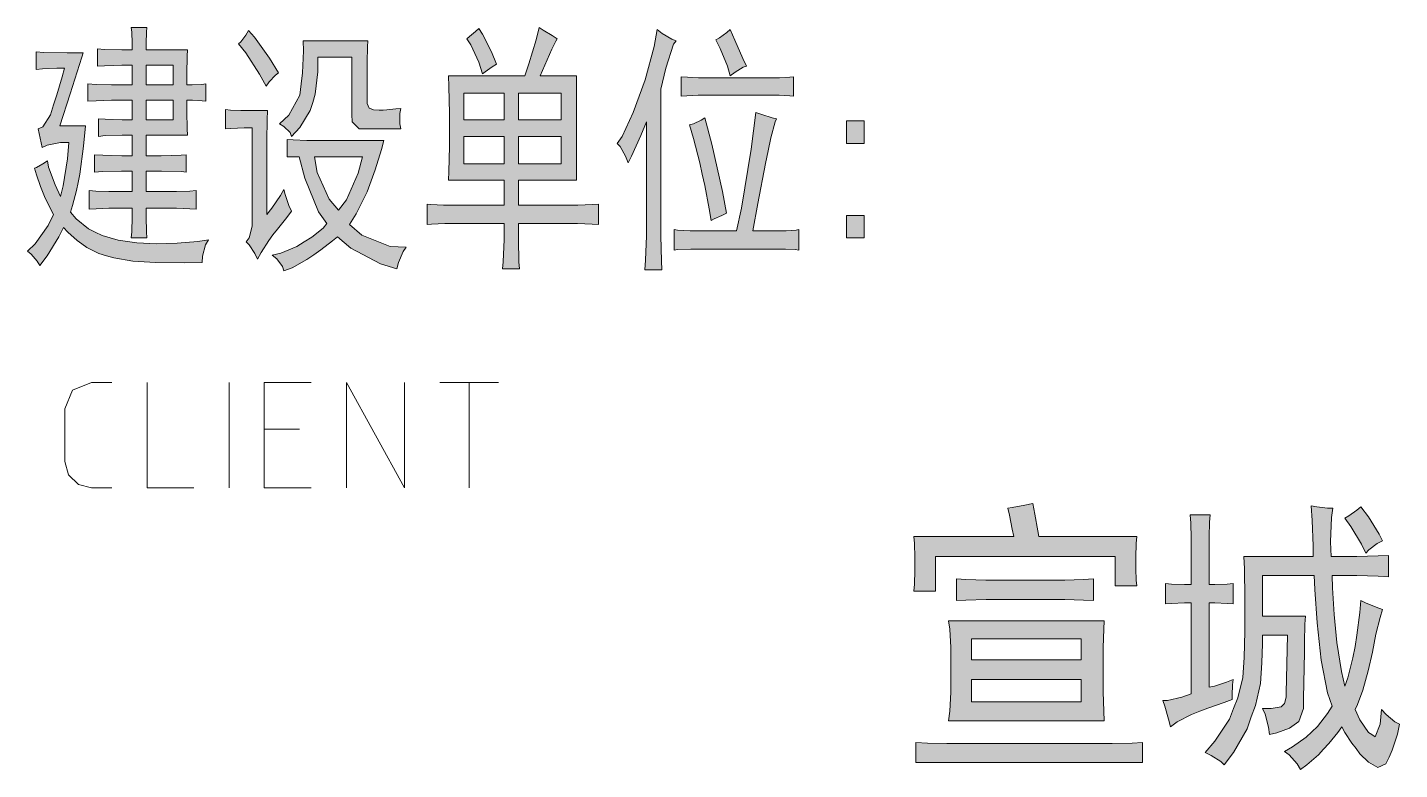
# Model space of a CAD drawing. Header units: millimetres. Extents: x 0 to 829, y 0 to 570.
# Drawn here: x 750.88 to 765.33, y 96.64 to 104.45 of the extents above; entities that cross this region are included whole.
import ezdxf

# ---------------------------------------------------------------- set-up
doc = ezdxf.new("R2010")
doc.units = ezdxf.units.MM

msp = doc.modelspace()

# ---------------------------------------------------------------- hatches: boundary and pattern name
h = msp.add_hatch(color=0)
h.paths.add_polyline_path([(751.984639, 104.217611), (751.984639, 104.288167), (751.981111, 104.404583), (751.974056, 104.453972), (752.136333, 104.453972), (752.132806, 104.404583), (752.129278, 104.288167), (752.129278, 104.217611), (752.566722, 104.217611), (752.563194, 104.150583), (752.559667, 103.967139), (752.559667, 103.850722), (752.616111, 103.850722), (752.718417, 103.85425), (752.76075, 103.861306), (752.76075, 103.677861), (752.721944, 103.681389), (752.619639, 103.688444), (752.559667, 103.688444), (752.559667, 103.5685), (752.563194, 103.385056), (752.566722, 103.318028), (752.129278, 103.318028), (752.129278, 103.102833), (752.288028, 103.102833), (752.499694, 103.109889), (752.552611, 103.113417), (752.552611, 102.929972), (752.503222, 102.937028), (752.291556, 102.940556), (752.129278, 102.940556), (752.129278, 102.725361), (752.372694, 102.725361), (752.450306, 102.725361), (752.591417, 102.728889), (752.658444, 102.735944), (752.658444, 102.541917), (752.591417, 102.545444), (752.450306, 102.5525), (752.372694, 102.5525), (752.129278, 102.5525), (752.129278, 102.460778), (752.132806, 102.302028), (752.136333, 102.238528), (751.974056, 102.238528), (751.981111, 102.302028), (751.984639, 102.460778), (751.984639, 102.5525), (751.797667, 102.5525), (751.737694, 102.5525), (751.603639, 102.545444), (751.529556, 102.541917), (751.529556, 102.735944), (751.600111, 102.728889), (751.737694, 102.725361), (751.804722, 102.725361), (751.984639, 102.725361), (751.984639, 102.940556), (751.87175, 102.940556), (751.670667, 102.937028), (751.586, 102.929972), (751.586, 103.113417), (751.674194, 103.109889), (751.875278, 103.102833), (751.984639, 103.102833), (751.984639, 103.318028), (751.878806, 103.318028), (751.698889, 103.3145), (751.628333, 103.307444), (751.628333, 103.490889), (751.698889, 103.487361), (751.878806, 103.480306), (751.984639, 103.480306), (751.984639, 103.688444), (751.836472, 103.688444), (751.765917, 103.688444), (751.603639, 103.681389), (751.515444, 103.677861), (751.515444, 103.861306), (751.603639, 103.85425), (751.765917, 103.850722), (751.836472, 103.850722), (751.984639, 103.850722), (751.984639, 104.055333), (751.875278, 104.055333), (751.691833, 104.048278), (751.61775, 104.04475), (751.61775, 104.228194), (751.691833, 104.221139), (751.875278, 104.217611)])
h.paths.add_polyline_path([(752.415028, 103.480306), (752.415028, 103.688444), (752.129278, 103.688444), (752.129278, 103.480306)])
h.paths.add_polyline_path([(752.415028, 103.850722), (752.415028, 104.055333), (752.129278, 104.055333), (752.129278, 103.850722)])
h = msp.add_hatch(color=0)
h.dxf.hatch_style = 2
h.paths.add_polyline_path([(753.208778, 104.422222), (753.272278, 104.351667), (753.431028, 104.129417), (753.52275, 103.977722), (753.491, 103.953028), (753.4275, 103.882472), (753.39575, 103.836611), (753.325194, 103.963611), (753.180556, 104.185861), (753.102944, 104.281111), (753.127639, 104.302278), (753.180556, 104.372833)])
h = msp.add_hatch(color=0)
h.paths.add_polyline_path([(756.662472, 103.945972), (756.662472, 102.845306), (756.052167, 102.845306), (756.052167, 102.58425), (756.588389, 102.58425), (756.676583, 102.58425), (756.831806, 102.591306), (756.895306, 102.594833), (756.895306, 102.379639), (756.828278, 102.383167), (756.673056, 102.390222), (756.588389, 102.390222), (756.052167, 102.390222), (756.052167, 102.220889), (756.055694, 101.984528), (756.06275, 101.913972), (755.882833, 101.913972), (755.889889, 101.984528), (755.900472, 102.220889), (755.900472, 102.390222), (755.371306, 102.390222), (755.276056, 102.390222), (755.134944, 102.383167), (755.089083, 102.379639), (755.089083, 102.594833), (755.127889, 102.591306), (755.261944, 102.58425), (755.357194, 102.58425), (755.900472, 102.58425), (755.900472, 102.845306), (755.314861, 102.845306), (755.318389, 102.937028), (755.325444, 103.201611), (755.325444, 103.374472), (755.325444, 103.547333), (755.318389, 103.833083), (755.314861, 103.945972), (756.119194, 103.945972), (756.161528, 104.069444), (756.239139, 104.323444), (756.270889, 104.453972), (756.313222, 104.42575), (756.404944, 104.369306), (756.457861, 104.334028), (756.44375, 104.309333), (756.401417, 104.224667), (756.376722, 104.168222), (756.352028, 104.111778), (756.306167, 103.998889), (756.281472, 103.945972)])
h.paths.add_polyline_path([(756.500194, 103.018167), (756.500194, 103.307444), (756.052167, 103.307444), (756.052167, 103.018167)])
h.paths.add_polyline_path([(756.500194, 103.480306), (756.500194, 103.762528), (756.052167, 103.762528), (756.052167, 103.480306)])
h.paths.add_polyline_path([(755.900472, 103.018167), (755.900472, 103.307444), (755.477139, 103.307444), (755.477139, 103.018167)])
h.paths.add_polyline_path([(755.900472, 103.480306), (755.900472, 103.762528), (755.477139, 103.762528), (755.477139, 103.480306)])
h = msp.add_hatch(color=0)
h.dxf.hatch_style = 2
h.paths.add_polyline_path([(755.632361, 104.443389), (755.671167, 104.383417), (755.766417, 104.196444), (755.819333, 104.065917), (755.773472, 104.037694), (755.699389, 103.988306), (755.671167, 103.967139), (755.632361, 104.087083), (755.551222, 104.270528), (755.508889, 104.334028), (755.537111, 104.358722), (755.600611, 104.411639)])
h = msp.add_hatch(color=0)
h.dxf.hatch_style = 2
h.paths.add_polyline_path([(757.71375, 104.312861), (757.685528, 104.277583), (757.604389, 104.023583), (757.551472, 103.804861), (757.551472, 102.432556), (757.551472, 102.259694), (757.558528, 101.995111), (757.562056, 101.903389), (757.382139, 101.903389), (757.389194, 102.002167), (757.399778, 102.259694), (757.399778, 102.421972), (757.399778, 103.459139), (757.339806, 103.3145), (757.241028, 103.099306), (757.20575, 103.02875), (757.177528, 103.099306), (757.121083, 103.201611), (757.089333, 103.233361), (757.14225, 103.307444), (757.258667, 103.557917), (757.322167, 103.730778), (757.385667, 103.903639), (757.480917, 104.252889), (757.512667, 104.432806), (757.565583, 104.390472), (757.667889, 104.3305)])
h = msp.add_hatch(color=0)
h.dxf.hatch_style = 2
h.paths.add_polyline_path([(758.281722, 104.432806), (758.331111, 104.319917), (758.415778, 104.125889), (758.454583, 104.04475), (758.419306, 104.034167), (758.334639, 103.984778), (758.281722, 103.945972), (758.2535, 104.04475), (758.175889, 104.231722), (758.130028, 104.323444), (758.168833, 104.344611), (758.246444, 104.401056)])
h = msp.add_hatch(color=0)
h.dxf.hatch_style = 2
h.paths.add_polyline_path([(751.466056, 104.185861), (751.451944, 104.14), (751.332, 103.755472), (751.222639, 103.416806), (751.49075, 103.416806), (751.469583, 103.205139), (751.430778, 102.908806), (751.413139, 102.820611), (751.3955, 102.735944), (751.356694, 102.580722), (751.335528, 102.510167), (751.391972, 102.439611), (751.5225, 102.333778), (751.593056, 102.2985), (751.667139, 102.263222), (751.836472, 102.213833), (751.93525, 102.199722), (752.034028, 102.185611), (752.238639, 102.175028), (752.348, 102.178556), (752.457361, 102.182083), (752.676083, 102.199722), (752.785444, 102.217361), (752.757222, 102.164444), (752.725472, 102.0445), (752.721944, 101.977472), (752.534972, 101.973944), (752.228056, 101.977472), (752.108111, 101.984528), (751.991694, 101.991583), (751.790611, 102.026861), (751.713, 102.048028), (751.631861, 102.072722), (751.504861, 102.136222), (751.451944, 102.175028), (751.402556, 102.210306), (751.307306, 102.2985), (751.261444, 102.347889), (751.212056, 102.249111), (751.088583, 102.048028), (751.010972, 101.945722), (750.98275, 101.991583), (750.91925, 102.065667), (750.880444, 102.097417), (750.961583, 102.175028), (751.099167, 102.369056), (751.155611, 102.485472), (751.120333, 102.5525), (751.060361, 102.672444), (751.039194, 102.725361), (751.018028, 102.778278), (750.975694, 102.90175), (750.954528, 102.972306), (750.975694, 102.979361), (751.042722, 103.018167), (751.092111, 103.049917), (751.102694, 102.982889), (751.17325, 102.795917), (751.229694, 102.672444), (751.257917, 102.785333), (751.303778, 103.071083), (751.317889, 103.243944), (751.229694, 103.243944), (751.088583, 103.215722), (751.035667, 103.191028), (750.993333, 103.385056), (751.042722, 103.406222), (751.123861, 103.533222), (751.155611, 103.639056), (751.190889, 103.744889), (751.247333, 103.935389), (751.272028, 104.023583), (751.190889, 104.023583), (751.039194, 104.016528), (750.972167, 104.009472), (750.972167, 104.196444), (751.053306, 104.189389), (751.30025, 104.185861)])
h = msp.add_hatch(color=0)
h.dxf.hatch_style = 2
h.paths.add_polyline_path([(754.439972, 103.385056), (754.372944, 103.385056), (754.298861, 103.459139), (754.295333, 103.53675), (754.295333, 104.14), (753.939028, 104.14), (753.939028, 103.988306), (753.910806, 103.751944), (753.886111, 103.66375), (753.857889, 103.579083), (753.748528, 103.399167), (753.660333, 103.307444), (753.646222, 103.34625), (753.579194, 103.40975), (753.533333, 103.437972), (753.632111, 103.529694), (753.748528, 103.741361), (753.762639, 103.861306), (753.77675, 103.977722), (753.787333, 104.207028), (753.783806, 104.312861), (754.464667, 104.312861), (754.461139, 104.249361), (754.457611, 104.087083), (754.457611, 103.988306), (754.457611, 103.699028), (754.457611, 103.653167), (754.478778, 103.603778), (754.499944, 103.596722), (754.524639, 103.586139), (754.584611, 103.582611), (754.626944, 103.582611), (754.66575, 103.586139), (754.761, 103.596722), (754.813917, 103.60025), (754.803333, 103.547333), (754.803333, 103.437972), (754.813917, 103.385056)])
h = msp.add_hatch(color=0)
h.dxf.hatch_style = 2
h.paths.add_polyline_path([(758.72975, 103.924806), (758.800306, 103.924806), (758.909667, 103.931861), (758.948472, 103.935389), (758.948472, 103.730778), (758.909667, 103.734306), (758.796778, 103.741361), (758.719167, 103.741361), (757.9995, 103.741361), (757.943056, 103.741361), (757.823111, 103.734306), (757.763139, 103.730778), (757.763139, 103.935389), (757.830167, 103.931861), (757.946583, 103.924806), (757.9995, 103.924806)])
h = msp.add_hatch(color=0)
h.dxf.hatch_style = 2
h.paths.add_polyline_path([(753.409861, 103.579083), (753.406333, 103.480306), (753.402806, 103.265111), (753.402806, 103.145167), (753.402806, 102.485472), (753.455722, 102.5525), (753.543917, 102.683028), (753.579194, 102.746528), (753.593306, 102.693611), (753.632111, 102.580722), (753.660333, 102.52075), (753.610944, 102.453722), (753.512167, 102.33025), (753.466306, 102.270278), (753.423972, 102.210306), (753.342833, 102.083306), (753.304028, 102.01275), (753.275806, 102.072722), (753.215833, 102.164444), (753.184083, 102.196194), (753.215833, 102.238528), (753.247583, 102.362), (753.247583, 102.443139), (753.247583, 103.395639), (753.162917, 103.395639), (753.021806, 103.388583), (752.965361, 103.385056), (752.965361, 103.589667), (753.018278, 103.582611), (753.127639, 103.579083), (753.184083, 103.579083)])
h = msp.add_hatch(color=0)
h.dxf.hatch_style = 2
h.paths.add_polyline_path([(758.768556, 103.490889), (758.754444, 103.459139), (758.708583, 103.293333), (758.680361, 103.15575), (758.652139, 103.021694), (758.571, 102.601889), (758.518083, 102.312611), (758.79325, 102.312611), (758.870861, 102.312611), (758.976694, 102.319667), (759.004917, 102.326722), (759.004917, 102.108), (758.966111, 102.115056), (758.863806, 102.118583), (758.79325, 102.118583), (757.96775, 102.118583), (757.865444, 102.118583), (757.727861, 102.115056), (757.692583, 102.108), (757.692583, 102.326722), (757.727861, 102.319667), (757.858389, 102.312611), (757.950111, 102.312611), (758.34875, 102.312611), (758.401667, 102.5525), (758.500444, 103.173389), (758.549833, 103.557917), (758.613333, 103.53675), (758.722694, 103.501472)])
h = msp.add_hatch(color=0)
h.dxf.hatch_style = 2
h.paths.add_polyline_path([(758.013611, 103.501472), (758.087694, 103.226306), (758.200583, 102.725361), (758.242917, 102.499583), (758.193528, 102.474889), (758.112389, 102.439611), (758.080639, 102.421972), (758.059472, 102.545444), (758.013611, 102.788861), (757.985389, 102.908806), (757.960694, 103.02875), (757.893667, 103.286278), (757.851333, 103.427389), (757.893667, 103.437972), (757.974806, 103.476778)])
h = msp.add_hatch(color=0)
h.dxf.hatch_style = 2
h.paths.add_polyline_path([(759.692833, 103.233361), (759.505861, 103.233361), (759.505861, 103.469722), (759.692833, 103.469722)])
h = msp.add_hatch(color=0)
h.paths.add_polyline_path([(753.614472, 103.275694), (753.677972, 103.272167), (753.822611, 103.265111), (753.90375, 103.265111), (754.634, 103.265111), (754.609306, 103.169861), (754.542278, 102.954667), (754.499944, 102.83825), (754.457611, 102.721833), (754.341194, 102.492528), (754.270639, 102.379639), (754.401167, 102.26675), (754.701028, 102.146806), (754.870361, 102.13975), (754.838611, 102.093889), (754.789222, 101.977472), (754.771583, 101.913972), (754.598722, 101.963361), (754.28475, 102.129167), (754.147167, 102.249111), (754.09425, 102.206778), (753.970778, 102.111528), (753.896694, 102.058611), (753.822611, 102.009222), (753.667389, 101.924556), (753.579194, 101.892806), (753.565083, 101.935139), (753.505111, 102.016278), (753.45925, 102.055083), (753.547444, 102.07625), (753.716778, 102.146806), (753.794389, 102.196194), (753.875528, 102.245583), (753.995472, 102.340833), (754.034278, 102.390222), (753.946083, 102.513694), (753.801444, 102.866472), (753.741472, 103.09225), (753.614472, 103.09225)])
h.paths.add_polyline_path([(754.15775, 102.531333), (754.238889, 102.637167), (754.362361, 102.919389), (754.408222, 103.09225), (753.90375, 103.09225), (753.931972, 102.926444), (754.058972, 102.644222)])
h = msp.add_hatch(color=0)
h.dxf.hatch_style = 2
h.paths.add_polyline_path([(759.692833, 102.238528), (759.505861, 102.238528), (759.505861, 102.474889), (759.692833, 102.474889)])
h = msp.add_hatch(color=0)
h.dxf.hatch_style = 2
h.paths.add_polyline_path([(761.467306, 99.441), (761.488472, 99.328111), (761.520222, 99.15525), (761.530806, 99.095278), (762.564444, 99.095278), (762.557389, 99.021194), (762.553861, 98.876556), (762.553861, 98.813056), (762.553861, 98.753083), (762.557389, 98.633139), (762.564444, 98.573167), (762.335139, 98.573167), (762.335139, 98.883611), (760.44425, 98.883611), (760.44425, 98.516722), (760.214944, 98.516722), (760.222, 98.590806), (760.225528, 98.735444), (760.225528, 98.798944), (760.225528, 98.873028), (760.222, 99.021194), (760.214944, 99.095278), (761.26975, 99.095278), (761.252111, 99.169361), (761.223889, 99.317528), (761.20625, 99.391611), (761.252111, 99.398667), (761.382639, 99.423361)])
h = msp.add_hatch(color=0)
h.dxf.hatch_style = 2
h.paths.add_polyline_path([(764.921, 98.421472), (764.970389, 98.396778), (765.083278, 98.350917), (765.150306, 98.326222), (765.125611, 98.241556), (765.07975, 98.065167), (765.062111, 97.969917), (765.044472, 97.874667), (764.998611, 97.680639), (764.970389, 97.578333), (764.942167, 97.476028), (764.885722, 97.324333), (764.861028, 97.271417), (764.910417, 97.162056), (765.002139, 97.031528), (765.037417, 97.010361), (765.072694, 96.985667), (765.125611, 97.116194), (765.139722, 97.271417), (765.189111, 97.2185), (765.280833, 97.140889), (765.330222, 97.116194), (765.309056, 97.013889), (765.252611, 96.844556), (765.220861, 96.770472), (765.185583, 96.699917), (765.100917, 96.661111), (765.051528, 96.689333), (765.002139, 96.717556), (764.910417, 96.80575), (764.871611, 96.862194), (764.829278, 96.918639), (764.755194, 97.031528), (764.723444, 97.0915), (764.681111, 97.031528), (764.585861, 96.915111), (764.529417, 96.855139), (764.4765, 96.795167), (764.353028, 96.689333), (764.286, 96.639944), (764.250722, 96.699917), (764.166056, 96.795167), (764.120194, 96.830444), (764.201333, 96.879833), (764.345972, 96.982139), (764.405944, 97.038583), (764.465917, 97.095028), (764.57175, 97.229083), (764.621139, 97.306694), (764.57175, 97.447806), (764.504722, 97.79), (764.483556, 97.987556), (764.462389, 98.185111), (764.437694, 98.534361), (764.430639, 98.682528), (763.887361, 98.682528), (763.887361, 98.255667), (764.338917, 98.255667), (764.331861, 98.171), (764.328333, 97.9805), (764.328333, 97.874667), (764.31775, 97.387833), (764.31775, 97.282), (764.268361, 97.144417), (764.218972, 97.109139), (764.169583, 97.077389), (764.039056, 97.028), (763.961444, 97.010361), (763.950861, 97.087972), (763.915583, 97.222028), (763.887361, 97.282), (763.979083, 97.282), (764.084917, 97.299639), (764.102556, 97.317278), (764.120194, 97.334917), (764.137833, 97.401944), (764.137833, 97.447806), (764.148417, 98.054583), (763.887361, 98.054583), (763.887361, 97.962861), (763.880306, 97.765306), (763.87325, 97.655944), (763.866194, 97.546583), (763.813278, 97.31375), (763.767417, 97.193806), (763.725083, 97.070333), (763.580444, 96.819861), (763.481667, 96.689333), (763.446389, 96.724611), (763.347611, 96.788111), (763.284111, 96.819861), (763.386417, 96.939806), (763.538111, 97.169111), (763.580444, 97.282), (763.626306, 97.394889), (763.679222, 97.610083), (763.686278, 97.715917), (763.693333, 97.818222), (763.700389, 98.093389), (763.700389, 98.26625), (763.700389, 98.442639), (763.696861, 98.753083), (763.689806, 98.883611), (764.420056, 98.883611), (764.420056, 98.9965), (764.409472, 99.261083), (764.398889, 99.416306), (764.458861, 99.405722), (764.57175, 99.391611), (764.628194, 99.391611), (764.614083, 99.292833), (764.6035, 99.038833), (764.610556, 98.883611), (764.765778, 98.883611), (764.878667, 98.883611), (765.104444, 98.890667), (765.213806, 98.894194), (765.213806, 98.668417), (765.104444, 98.675472), (764.878667, 98.682528), (764.765778, 98.682528), (764.621139, 98.682528), (764.624667, 98.552), (764.642306, 98.273306), (764.656417, 98.125139), (764.670528, 97.976972), (764.719917, 97.673583), (764.755194, 97.518361), (764.786944, 97.606556), (764.839861, 97.814694), (764.861028, 97.934639), (764.878667, 98.054583), (764.910417, 98.294472)])
h = msp.add_hatch(color=0)
h.dxf.hatch_style = 2
h.paths.add_polyline_path([(763.566333, 97.37725), (763.481667, 97.3455), (763.312333, 97.285528), (763.227667, 97.253778), (763.139472, 97.2185), (762.987778, 97.140889), (762.917222, 97.0915), (762.896056, 97.169111), (762.85725, 97.306694), (762.836083, 97.366667), (762.885472, 97.366667), (763.037167, 97.401944), (763.135944, 97.437222), (763.135944, 98.396778), (763.065389, 98.396778), (762.927806, 98.389722), (762.864306, 98.386194), (762.864306, 98.597861), (762.927806, 98.590806), (763.065389, 98.587278), (763.135944, 98.587278), (763.135944, 99.014139), (763.135944, 99.077639), (763.132417, 99.232861), (763.125361, 99.321056), (763.337028, 99.321056), (763.329972, 99.243444), (763.326444, 99.09175), (763.326444, 99.014139), (763.326444, 98.587278), (763.386417, 98.587278), (763.513417, 98.590806), (763.576917, 98.597861), (763.576917, 98.386194), (763.513417, 98.389722), (763.386417, 98.396778), (763.326444, 98.396778), (763.326444, 97.507778), (763.382889, 97.518361), (763.506361, 97.560694), (763.576917, 97.588917), (763.569861, 97.532472), (763.566333, 97.423111)])
h = msp.add_hatch(color=0)
h.dxf.hatch_style = 2
h.paths.add_polyline_path([(764.921, 99.405722), (765.002139, 99.299889), (765.115028, 99.119972), (765.150306, 99.049417), (765.093861, 99.021194), (765.005667, 98.954167), (764.973917, 98.918889), (764.928056, 99.014139), (764.818694, 99.197583), (764.755194, 99.285778), (764.797528, 99.310472), (764.878667, 99.370444)])
h = msp.add_hatch(color=0)
h.dxf.hatch_style = 2
h.paths.add_polyline_path([(761.707194, 98.633139), (761.805972, 98.633139), (762.003528, 98.640194), (762.105833, 98.64725), (762.105833, 98.421472), (762.003528, 98.425), (761.805972, 98.432056), (761.707194, 98.432056), (761.093361, 98.432056), (760.976944, 98.432056), (760.76175, 98.425), (760.662972, 98.421472), (760.662972, 98.64725), (760.76175, 98.640194), (760.973417, 98.633139), (761.082778, 98.633139)])
h = msp.add_hatch(color=0)
h.paths.add_polyline_path([(762.218722, 98.206278), (762.215194, 98.118083), (762.208139, 97.924056), (762.208139, 97.814694), (762.208139, 97.56775), (762.208139, 97.458389), (762.215194, 97.253778), (762.218722, 97.151472), (760.581833, 97.151472), (760.592417, 97.253778), (760.603, 97.454861), (760.603, 97.553639), (760.603, 97.814694), (760.603, 97.924056), (760.592417, 98.118083), (760.581833, 98.206278)])
h.paths.add_polyline_path([(761.978833, 97.352556), (761.978833, 97.588917), (760.821722, 97.588917), (760.821722, 97.352556)])
h.paths.add_polyline_path([(761.978833, 97.793528), (761.978833, 98.015778), (760.821722, 98.015778), (760.821722, 97.793528)])
h = msp.add_hatch(color=0)
h.dxf.hatch_style = 2
h.paths.add_polyline_path([(762.197556, 96.915111), (762.303389, 96.915111), (762.515056, 96.918639), (762.624417, 96.925694), (762.624417, 96.714028), (760.236111, 96.714028), (760.236111, 96.925694), (760.359583, 96.918639), (760.564194, 96.915111), (760.641806, 96.915111)])

# ---------------------------------------------------------------- linework, layer by layer
at = {"color": 0, "lineweight": 0}
for points in [[(751.984639, 104.217611), (751.984639, 104.288167), (751.981111, 104.404583), (751.974056, 104.453972), (752.136333, 104.453972), (752.132806, 104.404583), (752.129278, 104.288167), (752.129278, 104.217611), (752.566722, 104.217611), (752.563194, 104.150583), (752.559667, 103.967139), (752.559667, 103.850722), (752.616111, 103.850722), (752.718417, 103.85425), (752.76075, 103.861306), (752.76075, 103.677861), (752.721944, 103.681389), (752.619639, 103.688444), (752.559667, 103.688444), (752.559667, 103.5685), (752.563194, 103.385056), (752.566722, 103.318028), (752.129278, 103.318028), (752.129278, 103.102833), (752.288028, 103.102833), (752.499694, 103.109889), (752.552611, 103.113417), (752.552611, 102.929972), (752.503222, 102.937028), (752.291556, 102.940556), (752.129278, 102.940556), (752.129278, 102.725361), (752.372694, 102.725361), (752.450306, 102.725361), (752.591417, 102.728889), (752.658444, 102.735944), (752.658444, 102.541917), (752.591417, 102.545444), (752.450306, 102.5525), (752.372694, 102.5525), (752.129278, 102.5525), (752.129278, 102.460778), (752.132806, 102.302028), (752.136333, 102.238528), (751.974056, 102.238528), (751.981111, 102.302028), (751.984639, 102.460778), (751.984639, 102.5525), (751.797667, 102.5525), (751.737694, 102.5525), (751.603639, 102.545444), (751.529556, 102.541917), (751.529556, 102.735944), (751.600111, 102.728889), (751.737694, 102.725361), (751.804722, 102.725361), (751.984639, 102.725361), (751.984639, 102.940556), (751.87175, 102.940556), (751.670667, 102.937028), (751.586, 102.929972), (751.586, 103.113417), (751.674194, 103.109889), (751.875278, 103.102833), (751.984639, 103.102833), (751.984639, 103.318028), (751.878806, 103.318028), (751.698889, 103.3145), (751.628333, 103.307444), (751.628333, 103.490889), (751.698889, 103.487361), (751.878806, 103.480306), (751.984639, 103.480306), (751.984639, 103.688444), (751.836472, 103.688444), (751.765917, 103.688444), (751.603639, 103.681389), (751.515444, 103.677861), (751.515444, 103.861306), (751.603639, 103.85425), (751.765917, 103.850722), (751.836472, 103.850722), (751.984639, 103.850722), (751.984639, 104.055333), (751.875278, 104.055333), (751.691833, 104.048278), (751.61775, 104.04475), (751.61775, 104.228194), (751.691833, 104.221139), (751.875278, 104.217611)], [(753.208778, 104.422222), (753.272278, 104.351667), (753.431028, 104.129417), (753.52275, 103.977722), (753.491, 103.953028), (753.4275, 103.882472), (753.39575, 103.836611), (753.325194, 103.963611), (753.180556, 104.185861), (753.102944, 104.281111), (753.127639, 104.302278), (753.180556, 104.372833)], [(756.662472, 103.945972), (756.662472, 102.845306), (756.052167, 102.845306), (756.052167, 102.58425), (756.588389, 102.58425), (756.676583, 102.58425), (756.831806, 102.591306), (756.895306, 102.594833), (756.895306, 102.379639), (756.828278, 102.383167), (756.673056, 102.390222), (756.588389, 102.390222), (756.052167, 102.390222), (756.052167, 102.220889), (756.055694, 101.984528), (756.06275, 101.913972), (755.882833, 101.913972), (755.889889, 101.984528), (755.900472, 102.220889), (755.900472, 102.390222), (755.371306, 102.390222), (755.276056, 102.390222), (755.134944, 102.383167), (755.089083, 102.379639), (755.089083, 102.594833), (755.127889, 102.591306), (755.261944, 102.58425), (755.357194, 102.58425), (755.900472, 102.58425), (755.900472, 102.845306), (755.314861, 102.845306), (755.318389, 102.937028), (755.325444, 103.201611), (755.325444, 103.374472), (755.325444, 103.547333), (755.318389, 103.833083), (755.314861, 103.945972), (756.119194, 103.945972), (756.161528, 104.069444), (756.239139, 104.323444), (756.270889, 104.453972), (756.313222, 104.42575), (756.404944, 104.369306), (756.457861, 104.334028), (756.44375, 104.309333), (756.401417, 104.224667), (756.376722, 104.168222), (756.352028, 104.111778), (756.306167, 103.998889), (756.281472, 103.945972)], [(755.632361, 104.443389), (755.671167, 104.383417), (755.766417, 104.196444), (755.819333, 104.065917), (755.773472, 104.037694), (755.699389, 103.988306), (755.671167, 103.967139), (755.632361, 104.087083), (755.551222, 104.270528), (755.508889, 104.334028), (755.537111, 104.358722), (755.600611, 104.411639)], [(757.71375, 104.312861), (757.685528, 104.277583), (757.604389, 104.023583), (757.551472, 103.804861), (757.551472, 102.432556), (757.551472, 102.259694), (757.558528, 101.995111), (757.562056, 101.903389), (757.382139, 101.903389), (757.389194, 102.002167), (757.399778, 102.259694), (757.399778, 102.421972), (757.399778, 103.459139), (757.339806, 103.3145), (757.241028, 103.099306), (757.20575, 103.02875), (757.177528, 103.099306), (757.121083, 103.201611), (757.089333, 103.233361), (757.14225, 103.307444), (757.258667, 103.557917), (757.322167, 103.730778), (757.385667, 103.903639), (757.480917, 104.252889), (757.512667, 104.432806), (757.565583, 104.390472), (757.667889, 104.3305)], [(758.281722, 104.432806), (758.331111, 104.319917), (758.415778, 104.125889), (758.454583, 104.04475), (758.419306, 104.034167), (758.334639, 103.984778), (758.281722, 103.945972), (758.2535, 104.04475), (758.175889, 104.231722), (758.130028, 104.323444), (758.168833, 104.344611), (758.246444, 104.401056)], [(751.466056, 104.185861), (751.451944, 104.14), (751.332, 103.755472), (751.222639, 103.416806), (751.49075, 103.416806), (751.469583, 103.205139), (751.430778, 102.908806), (751.413139, 102.820611), (751.3955, 102.735944), (751.356694, 102.580722), (751.335528, 102.510167), (751.391972, 102.439611), (751.5225, 102.333778), (751.593056, 102.2985), (751.667139, 102.263222), (751.836472, 102.213833), (751.93525, 102.199722), (752.034028, 102.185611), (752.238639, 102.175028), (752.348, 102.178556), (752.457361, 102.182083), (752.676083, 102.199722), (752.785444, 102.217361), (752.757222, 102.164444), (752.725472, 102.0445), (752.721944, 101.977472), (752.534972, 101.973944), (752.228056, 101.977472), (752.108111, 101.984528), (751.991694, 101.991583), (751.790611, 102.026861), (751.713, 102.048028), (751.631861, 102.072722), (751.504861, 102.136222), (751.451944, 102.175028), (751.402556, 102.210306), (751.307306, 102.2985), (751.261444, 102.347889), (751.212056, 102.249111), (751.088583, 102.048028), (751.010972, 101.945722), (750.98275, 101.991583), (750.91925, 102.065667), (750.880444, 102.097417), (750.961583, 102.175028), (751.099167, 102.369056), (751.155611, 102.485472), (751.120333, 102.5525), (751.060361, 102.672444), (751.039194, 102.725361), (751.018028, 102.778278), (750.975694, 102.90175), (750.954528, 102.972306), (750.975694, 102.979361), (751.042722, 103.018167), (751.092111, 103.049917), (751.102694, 102.982889), (751.17325, 102.795917), (751.229694, 102.672444), (751.257917, 102.785333), (751.303778, 103.071083), (751.317889, 103.243944), (751.229694, 103.243944), (751.088583, 103.215722), (751.035667, 103.191028), (750.993333, 103.385056), (751.042722, 103.406222), (751.123861, 103.533222), (751.155611, 103.639056), (751.190889, 103.744889), (751.247333, 103.935389), (751.272028, 104.023583), (751.190889, 104.023583), (751.039194, 104.016528), (750.972167, 104.009472), (750.972167, 104.196444), (751.053306, 104.189389), (751.30025, 104.185861)], [(754.439972, 103.385056), (754.372944, 103.385056), (754.298861, 103.459139), (754.295333, 103.53675), (754.295333, 104.14), (753.939028, 104.14), (753.939028, 103.988306), (753.910806, 103.751944), (753.886111, 103.66375), (753.857889, 103.579083), (753.748528, 103.399167), (753.660333, 103.307444), (753.646222, 103.34625), (753.579194, 103.40975), (753.533333, 103.437972), (753.632111, 103.529694), (753.748528, 103.741361), (753.762639, 103.861306), (753.77675, 103.977722), (753.787333, 104.207028), (753.783806, 104.312861), (754.464667, 104.312861), (754.461139, 104.249361), (754.457611, 104.087083), (754.457611, 103.988306), (754.457611, 103.699028), (754.457611, 103.653167), (754.478778, 103.603778), (754.499944, 103.596722), (754.524639, 103.586139), (754.584611, 103.582611), (754.626944, 103.582611), (754.66575, 103.586139), (754.761, 103.596722), (754.813917, 103.60025), (754.803333, 103.547333), (754.803333, 103.437972), (754.813917, 103.385056)], [(752.415028, 103.850722), (752.415028, 104.055333), (752.129278, 104.055333), (752.129278, 103.850722)], [(758.72975, 103.924806), (758.800306, 103.924806), (758.909667, 103.931861), (758.948472, 103.935389), (758.948472, 103.730778), (758.909667, 103.734306), (758.796778, 103.741361), (758.719167, 103.741361), (757.9995, 103.741361), (757.943056, 103.741361), (757.823111, 103.734306), (757.763139, 103.730778), (757.763139, 103.935389), (757.830167, 103.931861), (757.946583, 103.924806), (757.9995, 103.924806)], [(755.900472, 103.480306), (755.900472, 103.762528), (755.477139, 103.762528), (755.477139, 103.480306)], [(756.500194, 103.480306), (756.500194, 103.762528), (756.052167, 103.762528), (756.052167, 103.480306)], [(752.415028, 103.480306), (752.415028, 103.688444), (752.129278, 103.688444), (752.129278, 103.480306)], [(753.409861, 103.579083), (753.406333, 103.480306), (753.402806, 103.265111), (753.402806, 103.145167), (753.402806, 102.485472), (753.455722, 102.5525), (753.543917, 102.683028), (753.579194, 102.746528), (753.593306, 102.693611), (753.632111, 102.580722), (753.660333, 102.52075), (753.610944, 102.453722), (753.512167, 102.33025), (753.466306, 102.270278), (753.423972, 102.210306), (753.342833, 102.083306), (753.304028, 102.01275), (753.275806, 102.072722), (753.215833, 102.164444), (753.184083, 102.196194), (753.215833, 102.238528), (753.247583, 102.362), (753.247583, 102.443139), (753.247583, 103.395639), (753.162917, 103.395639), (753.021806, 103.388583), (752.965361, 103.385056), (752.965361, 103.589667), (753.018278, 103.582611), (753.127639, 103.579083), (753.184083, 103.579083)], [(758.768556, 103.490889), (758.754444, 103.459139), (758.708583, 103.293333), (758.680361, 103.15575), (758.652139, 103.021694), (758.571, 102.601889), (758.518083, 102.312611), (758.79325, 102.312611), (758.870861, 102.312611), (758.976694, 102.319667), (759.004917, 102.326722), (759.004917, 102.108), (758.966111, 102.115056), (758.863806, 102.118583), (758.79325, 102.118583), (757.96775, 102.118583), (757.865444, 102.118583), (757.727861, 102.115056), (757.692583, 102.108), (757.692583, 102.326722), (757.727861, 102.319667), (757.858389, 102.312611), (757.950111, 102.312611), (758.34875, 102.312611), (758.401667, 102.5525), (758.500444, 103.173389), (758.549833, 103.557917), (758.613333, 103.53675), (758.722694, 103.501472)], [(758.013611, 103.501472), (758.087694, 103.226306), (758.200583, 102.725361), (758.242917, 102.499583), (758.193528, 102.474889), (758.112389, 102.439611), (758.080639, 102.421972), (758.059472, 102.545444), (758.013611, 102.788861), (757.985389, 102.908806), (757.960694, 103.02875), (757.893667, 103.286278), (757.851333, 103.427389), (757.893667, 103.437972), (757.974806, 103.476778)], [(759.692833, 103.233361), (759.505861, 103.233361), (759.505861, 103.469722), (759.692833, 103.469722)], [(753.614472, 103.275694), (753.677972, 103.272167), (753.822611, 103.265111), (753.90375, 103.265111), (754.634, 103.265111), (754.609306, 103.169861), (754.542278, 102.954667), (754.499944, 102.83825), (754.457611, 102.721833), (754.341194, 102.492528), (754.270639, 102.379639), (754.401167, 102.26675), (754.701028, 102.146806), (754.870361, 102.13975), (754.838611, 102.093889), (754.789222, 101.977472), (754.771583, 101.913972), (754.598722, 101.963361), (754.28475, 102.129167), (754.147167, 102.249111), (754.09425, 102.206778), (753.970778, 102.111528), (753.896694, 102.058611), (753.822611, 102.009222), (753.667389, 101.924556), (753.579194, 101.892806), (753.565083, 101.935139), (753.505111, 102.016278), (753.45925, 102.055083), (753.547444, 102.07625), (753.716778, 102.146806), (753.794389, 102.196194), (753.875528, 102.245583), (753.995472, 102.340833), (754.034278, 102.390222), (753.946083, 102.513694), (753.801444, 102.866472), (753.741472, 103.09225), (753.614472, 103.09225)], [(755.900472, 103.018167), (755.900472, 103.307444), (755.477139, 103.307444), (755.477139, 103.018167)], [(756.500194, 103.018167), (756.500194, 103.307444), (756.052167, 103.307444), (756.052167, 103.018167)], [(754.15775, 102.531333), (754.238889, 102.637167), (754.362361, 102.919389), (754.408222, 103.09225), (753.90375, 103.09225), (753.931972, 102.926444), (754.058972, 102.644222)], [(759.692833, 102.238528), (759.505861, 102.238528), (759.505861, 102.474889), (759.692833, 102.474889)], [(761.467306, 99.441), (761.488472, 99.328111), (761.520222, 99.15525), (761.530806, 99.095278), (762.564444, 99.095278), (762.557389, 99.021194), (762.553861, 98.876556), (762.553861, 98.813056), (762.553861, 98.753083), (762.557389, 98.633139), (762.564444, 98.573167), (762.335139, 98.573167), (762.335139, 98.883611), (760.44425, 98.883611), (760.44425, 98.516722), (760.214944, 98.516722), (760.222, 98.590806), (760.225528, 98.735444), (760.225528, 98.798944), (760.225528, 98.873028), (760.222, 99.021194), (760.214944, 99.095278), (761.26975, 99.095278), (761.252111, 99.169361), (761.223889, 99.317528), (761.20625, 99.391611), (761.252111, 99.398667), (761.382639, 99.423361)], [(764.921, 98.421472), (764.970389, 98.396778), (765.083278, 98.350917), (765.150306, 98.326222), (765.125611, 98.241556), (765.07975, 98.065167), (765.062111, 97.969917), (765.044472, 97.874667), (764.998611, 97.680639), (764.970389, 97.578333), (764.942167, 97.476028), (764.885722, 97.324333), (764.861028, 97.271417), (764.910417, 97.162056), (765.002139, 97.031528), (765.037417, 97.010361), (765.072694, 96.985667), (765.125611, 97.116194), (765.139722, 97.271417), (765.189111, 97.2185), (765.280833, 97.140889), (765.330222, 97.116194), (765.309056, 97.013889), (765.252611, 96.844556), (765.220861, 96.770472), (765.185583, 96.699917), (765.100917, 96.661111), (765.051528, 96.689333), (765.002139, 96.717556), (764.910417, 96.80575), (764.871611, 96.862194), (764.829278, 96.918639), (764.755194, 97.031528), (764.723444, 97.0915), (764.681111, 97.031528), (764.585861, 96.915111), (764.529417, 96.855139), (764.4765, 96.795167), (764.353028, 96.689333), (764.286, 96.639944), (764.250722, 96.699917), (764.166056, 96.795167), (764.120194, 96.830444), (764.201333, 96.879833), (764.345972, 96.982139), (764.405944, 97.038583), (764.465917, 97.095028), (764.57175, 97.229083), (764.621139, 97.306694), (764.57175, 97.447806), (764.504722, 97.79), (764.483556, 97.987556), (764.462389, 98.185111), (764.437694, 98.534361), (764.430639, 98.682528), (763.887361, 98.682528), (763.887361, 98.255667), (764.338917, 98.255667), (764.331861, 98.171), (764.328333, 97.9805), (764.328333, 97.874667), (764.31775, 97.387833), (764.31775, 97.282), (764.268361, 97.144417), (764.218972, 97.109139), (764.169583, 97.077389), (764.039056, 97.028), (763.961444, 97.010361), (763.950861, 97.087972), (763.915583, 97.222028), (763.887361, 97.282), (763.979083, 97.282), (764.084917, 97.299639), (764.102556, 97.317278), (764.120194, 97.334917), (764.137833, 97.401944), (764.137833, 97.447806), (764.148417, 98.054583), (763.887361, 98.054583), (763.887361, 97.962861), (763.880306, 97.765306), (763.87325, 97.655944), (763.866194, 97.546583), (763.813278, 97.31375), (763.767417, 97.193806), (763.725083, 97.070333), (763.580444, 96.819861), (763.481667, 96.689333), (763.446389, 96.724611), (763.347611, 96.788111), (763.284111, 96.819861), (763.386417, 96.939806), (763.538111, 97.169111), (763.580444, 97.282), (763.626306, 97.394889), (763.679222, 97.610083), (763.686278, 97.715917), (763.693333, 97.818222), (763.700389, 98.093389), (763.700389, 98.26625), (763.700389, 98.442639), (763.696861, 98.753083), (763.689806, 98.883611), (764.420056, 98.883611), (764.420056, 98.9965), (764.409472, 99.261083), (764.398889, 99.416306), (764.458861, 99.405722), (764.57175, 99.391611), (764.628194, 99.391611), (764.614083, 99.292833), (764.6035, 99.038833), (764.610556, 98.883611), (764.765778, 98.883611), (764.878667, 98.883611), (765.104444, 98.890667), (765.213806, 98.894194), (765.213806, 98.668417), (765.104444, 98.675472), (764.878667, 98.682528), (764.765778, 98.682528), (764.621139, 98.682528), (764.624667, 98.552), (764.642306, 98.273306), (764.656417, 98.125139), (764.670528, 97.976972), (764.719917, 97.673583), (764.755194, 97.518361), (764.786944, 97.606556), (764.839861, 97.814694), (764.861028, 97.934639), (764.878667, 98.054583), (764.910417, 98.294472)], [(763.566333, 97.37725), (763.481667, 97.3455), (763.312333, 97.285528), (763.227667, 97.253778), (763.139472, 97.2185), (762.987778, 97.140889), (762.917222, 97.0915), (762.896056, 97.169111), (762.85725, 97.306694), (762.836083, 97.366667), (762.885472, 97.366667), (763.037167, 97.401944), (763.135944, 97.437222), (763.135944, 98.396778), (763.065389, 98.396778), (762.927806, 98.389722), (762.864306, 98.386194), (762.864306, 98.597861), (762.927806, 98.590806), (763.065389, 98.587278), (763.135944, 98.587278), (763.135944, 99.014139), (763.135944, 99.077639), (763.132417, 99.232861), (763.125361, 99.321056), (763.337028, 99.321056), (763.329972, 99.243444), (763.326444, 99.09175), (763.326444, 99.014139), (763.326444, 98.587278), (763.386417, 98.587278), (763.513417, 98.590806), (763.576917, 98.597861), (763.576917, 98.386194), (763.513417, 98.389722), (763.386417, 98.396778), (763.326444, 98.396778), (763.326444, 97.507778), (763.382889, 97.518361), (763.506361, 97.560694), (763.576917, 97.588917), (763.569861, 97.532472), (763.566333, 97.423111)], [(764.921, 99.405722), (765.002139, 99.299889), (765.115028, 99.119972), (765.150306, 99.049417), (765.093861, 99.021194), (765.005667, 98.954167), (764.973917, 98.918889), (764.928056, 99.014139), (764.818694, 99.197583), (764.755194, 99.285778), (764.797528, 99.310472), (764.878667, 99.370444)], [(761.707194, 98.633139), (761.805972, 98.633139), (762.003528, 98.640194), (762.105833, 98.64725), (762.105833, 98.421472), (762.003528, 98.425), (761.805972, 98.432056), (761.707194, 98.432056), (761.093361, 98.432056), (760.976944, 98.432056), (760.76175, 98.425), (760.662972, 98.421472), (760.662972, 98.64725), (760.76175, 98.640194), (760.973417, 98.633139), (761.082778, 98.633139)], [(762.218722, 98.206278), (762.215194, 98.118083), (762.208139, 97.924056), (762.208139, 97.814694), (762.208139, 97.56775), (762.208139, 97.458389), (762.215194, 97.253778), (762.218722, 97.151472), (760.581833, 97.151472), (760.592417, 97.253778), (760.603, 97.454861), (760.603, 97.553639), (760.603, 97.814694), (760.603, 97.924056), (760.592417, 98.118083), (760.581833, 98.206278)], [(761.978833, 97.793528), (761.978833, 98.015778), (760.821722, 98.015778), (760.821722, 97.793528)], [(761.978833, 97.352556), (761.978833, 97.588917), (760.821722, 97.588917), (760.821722, 97.352556)], [(762.197556, 96.915111), (762.303389, 96.915111), (762.515056, 96.918639), (762.624417, 96.925694), (762.624417, 96.714028), (760.236111, 96.714028), (760.236111, 96.925694), (760.359583, 96.918639), (760.564194, 96.915111), (760.641806, 96.915111)]]:
    msp.add_lwpolyline(points, close=True, dxfattribs=at)
for points in [[(751.55425, 100.714528), (751.356694, 100.633389), (751.275556, 100.439361)], [(751.55425, 100.714528), (751.769444, 100.714528)], [(752.139861, 100.714528), (752.139861, 99.606806), (752.63375, 99.606806)], [(753.004167, 99.606806), (753.004167, 100.714528)], [(753.868472, 99.606806), (753.374583, 99.606806), (753.374583, 100.714528), (753.868472, 100.714528)], [(754.238889, 99.606806), (754.238889, 100.714528), (754.852722, 99.606806), (754.852722, 100.714528)], [(755.223139, 100.714528), (755.8405, 100.714528)], [(755.533583, 99.606806), (755.533583, 100.714528)], [(751.275556, 99.881972), (751.275556, 100.439361)], [(753.745, 100.224167), (753.374583, 100.224167)], [(751.275556, 99.881972), (751.314361, 99.744389), (751.416667, 99.642083), (751.55425, 99.606806)], [(751.769444, 99.606806), (751.55425, 99.606806)]]:
    msp.add_lwpolyline(points, dxfattribs=at)

doc.saveas('drawing.dxf')
